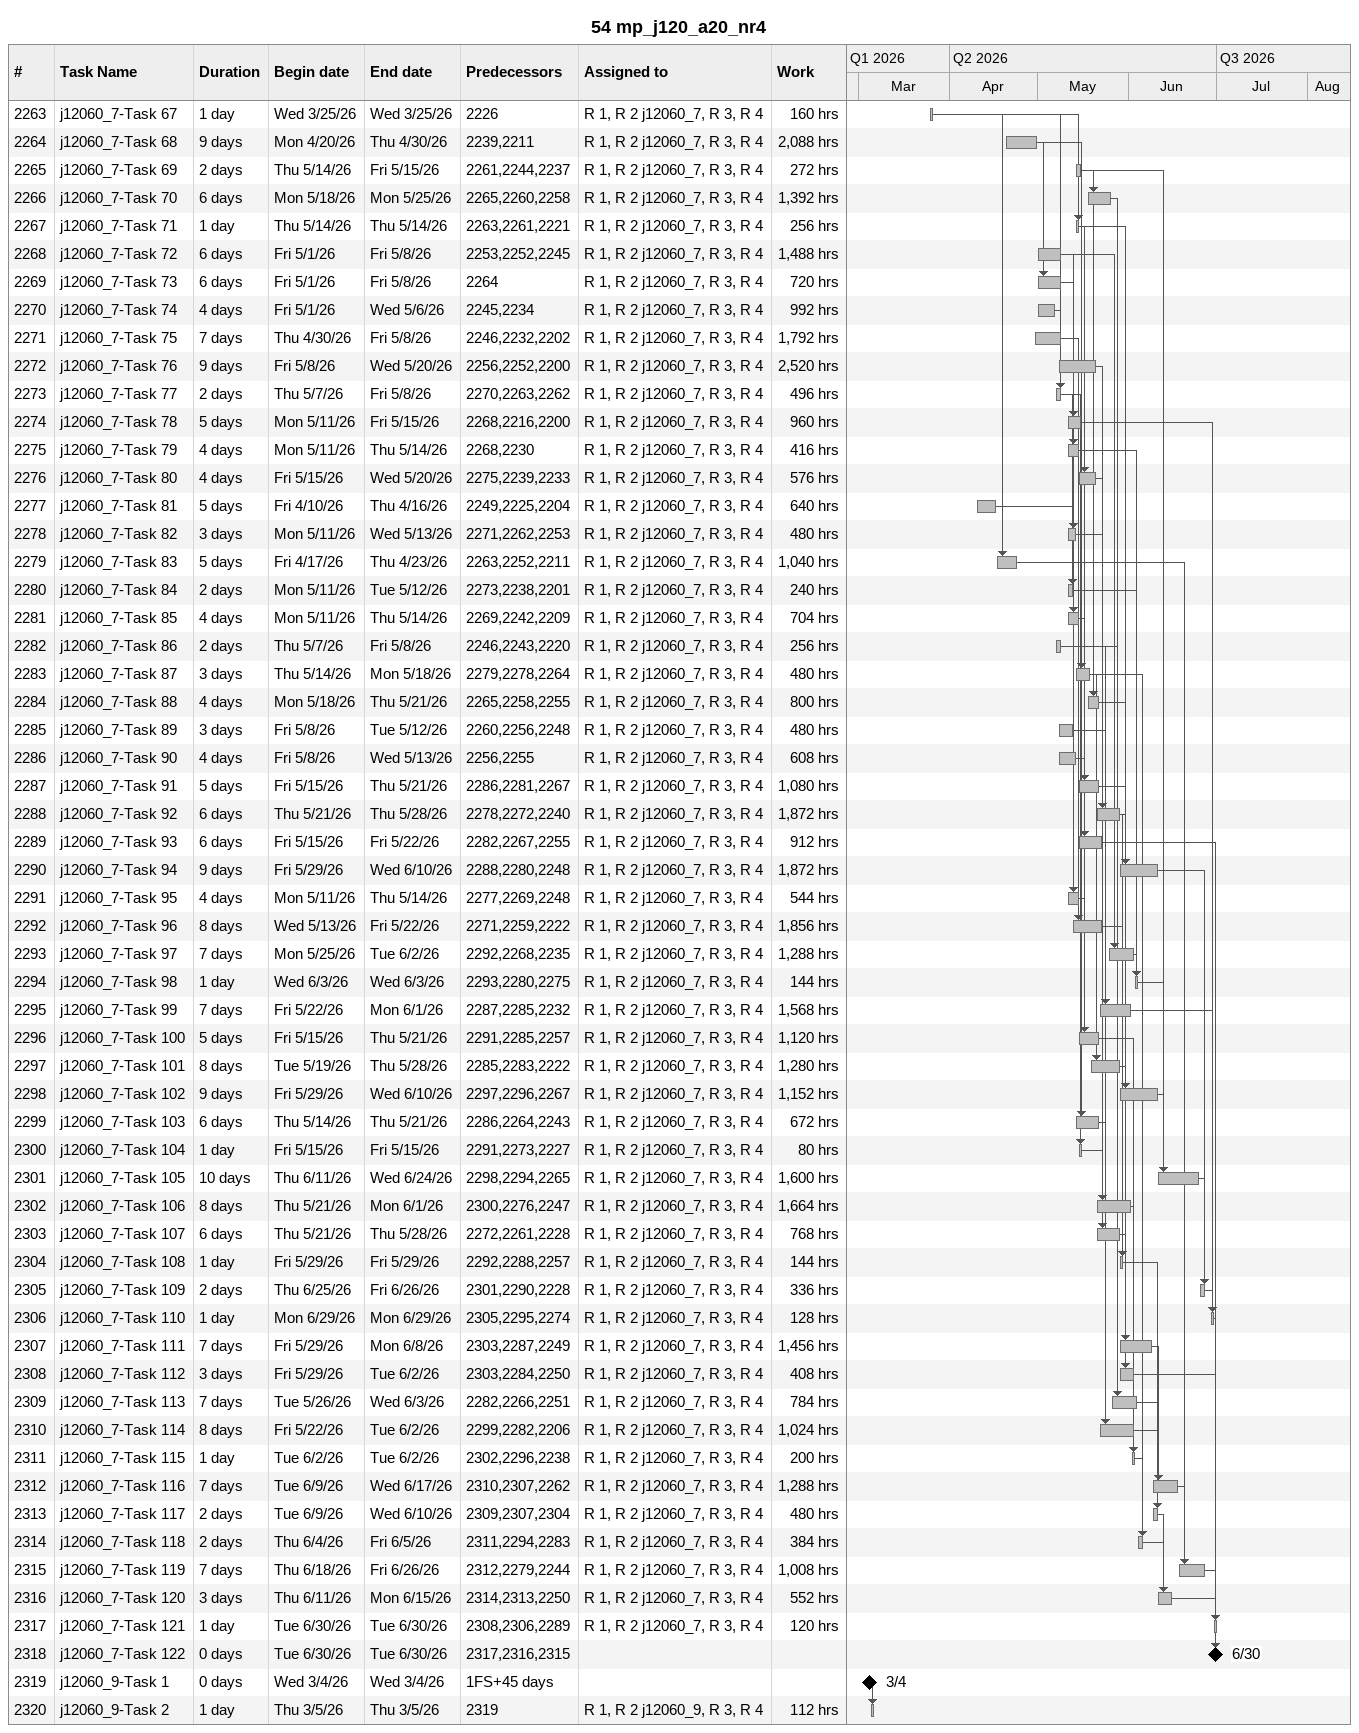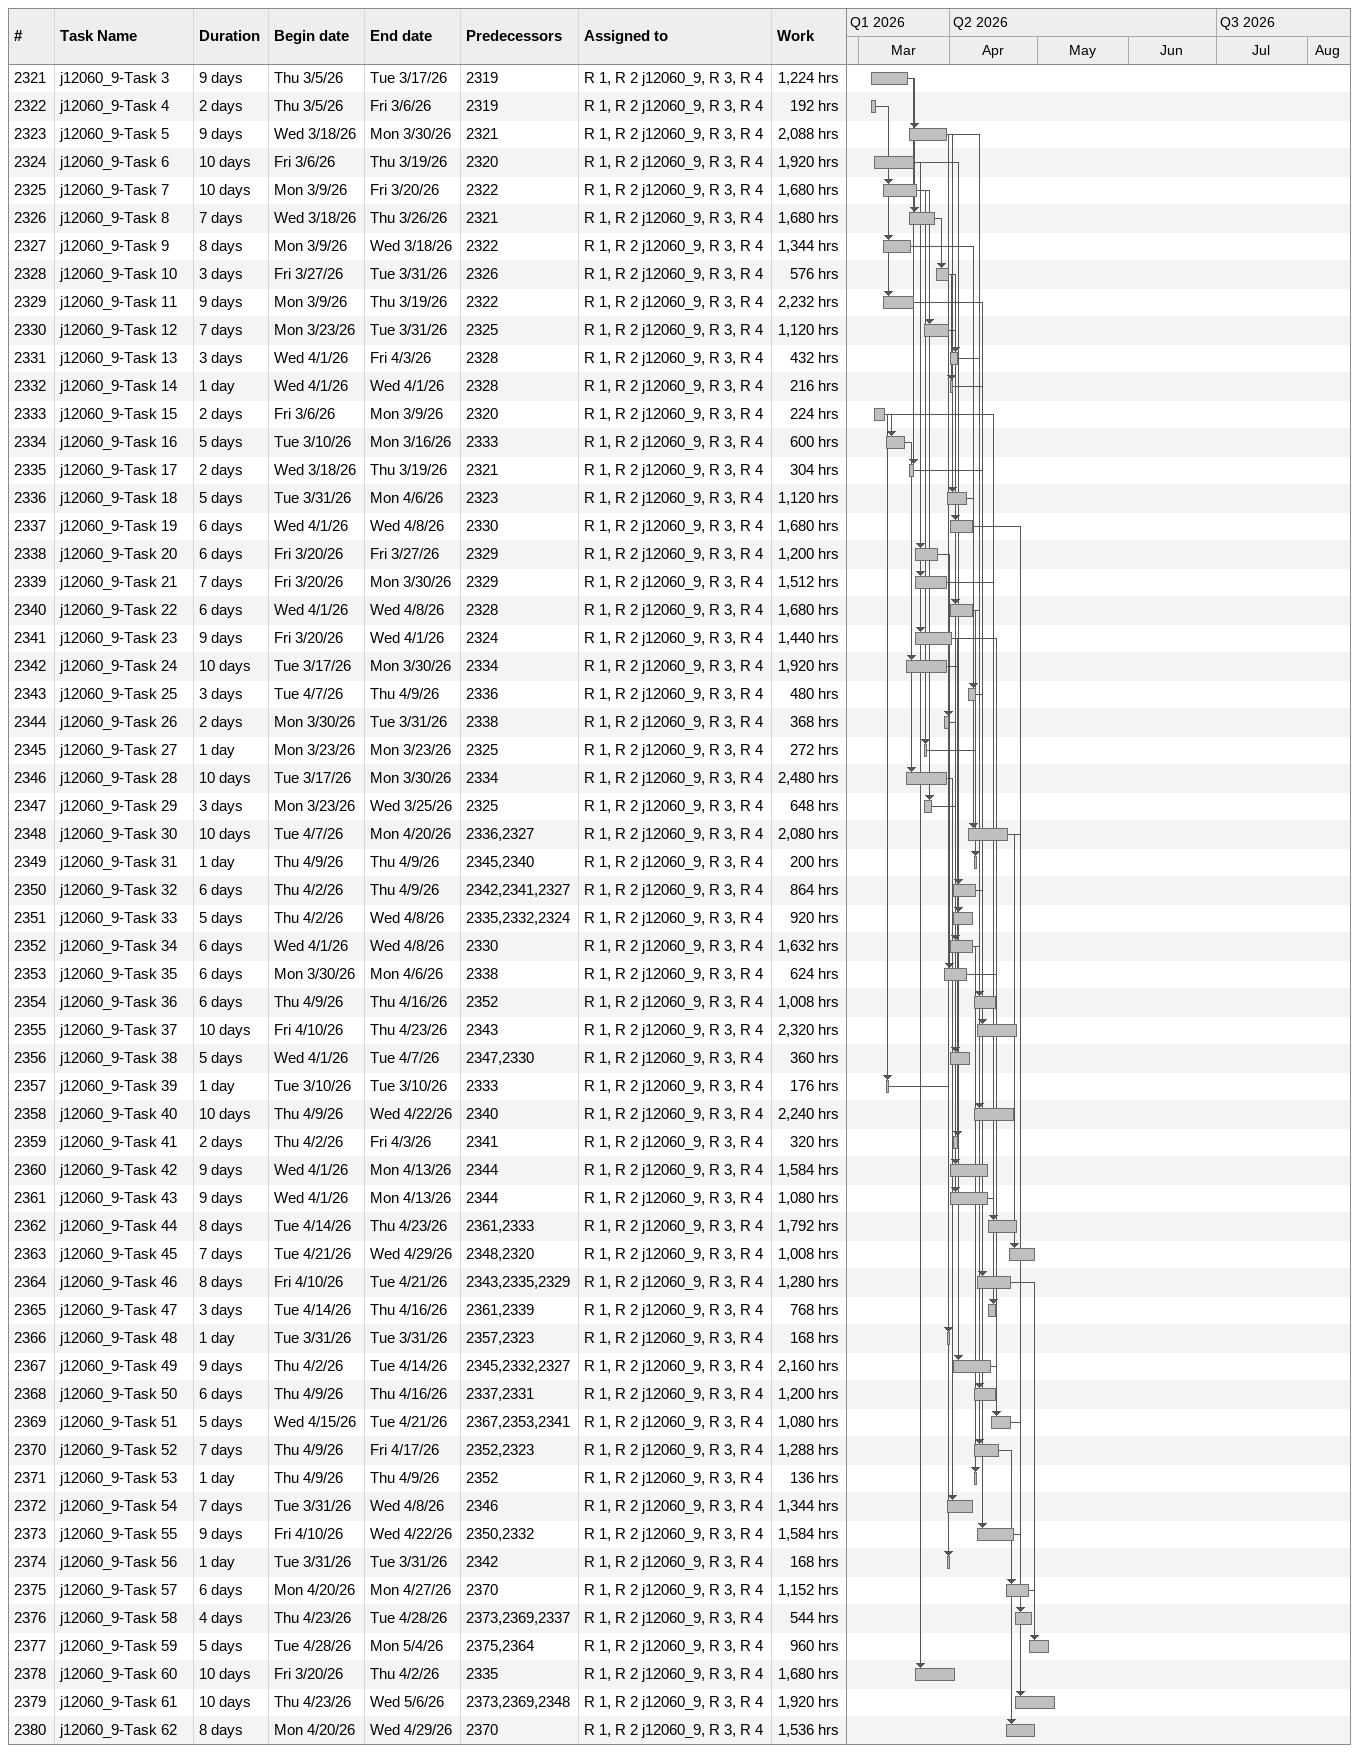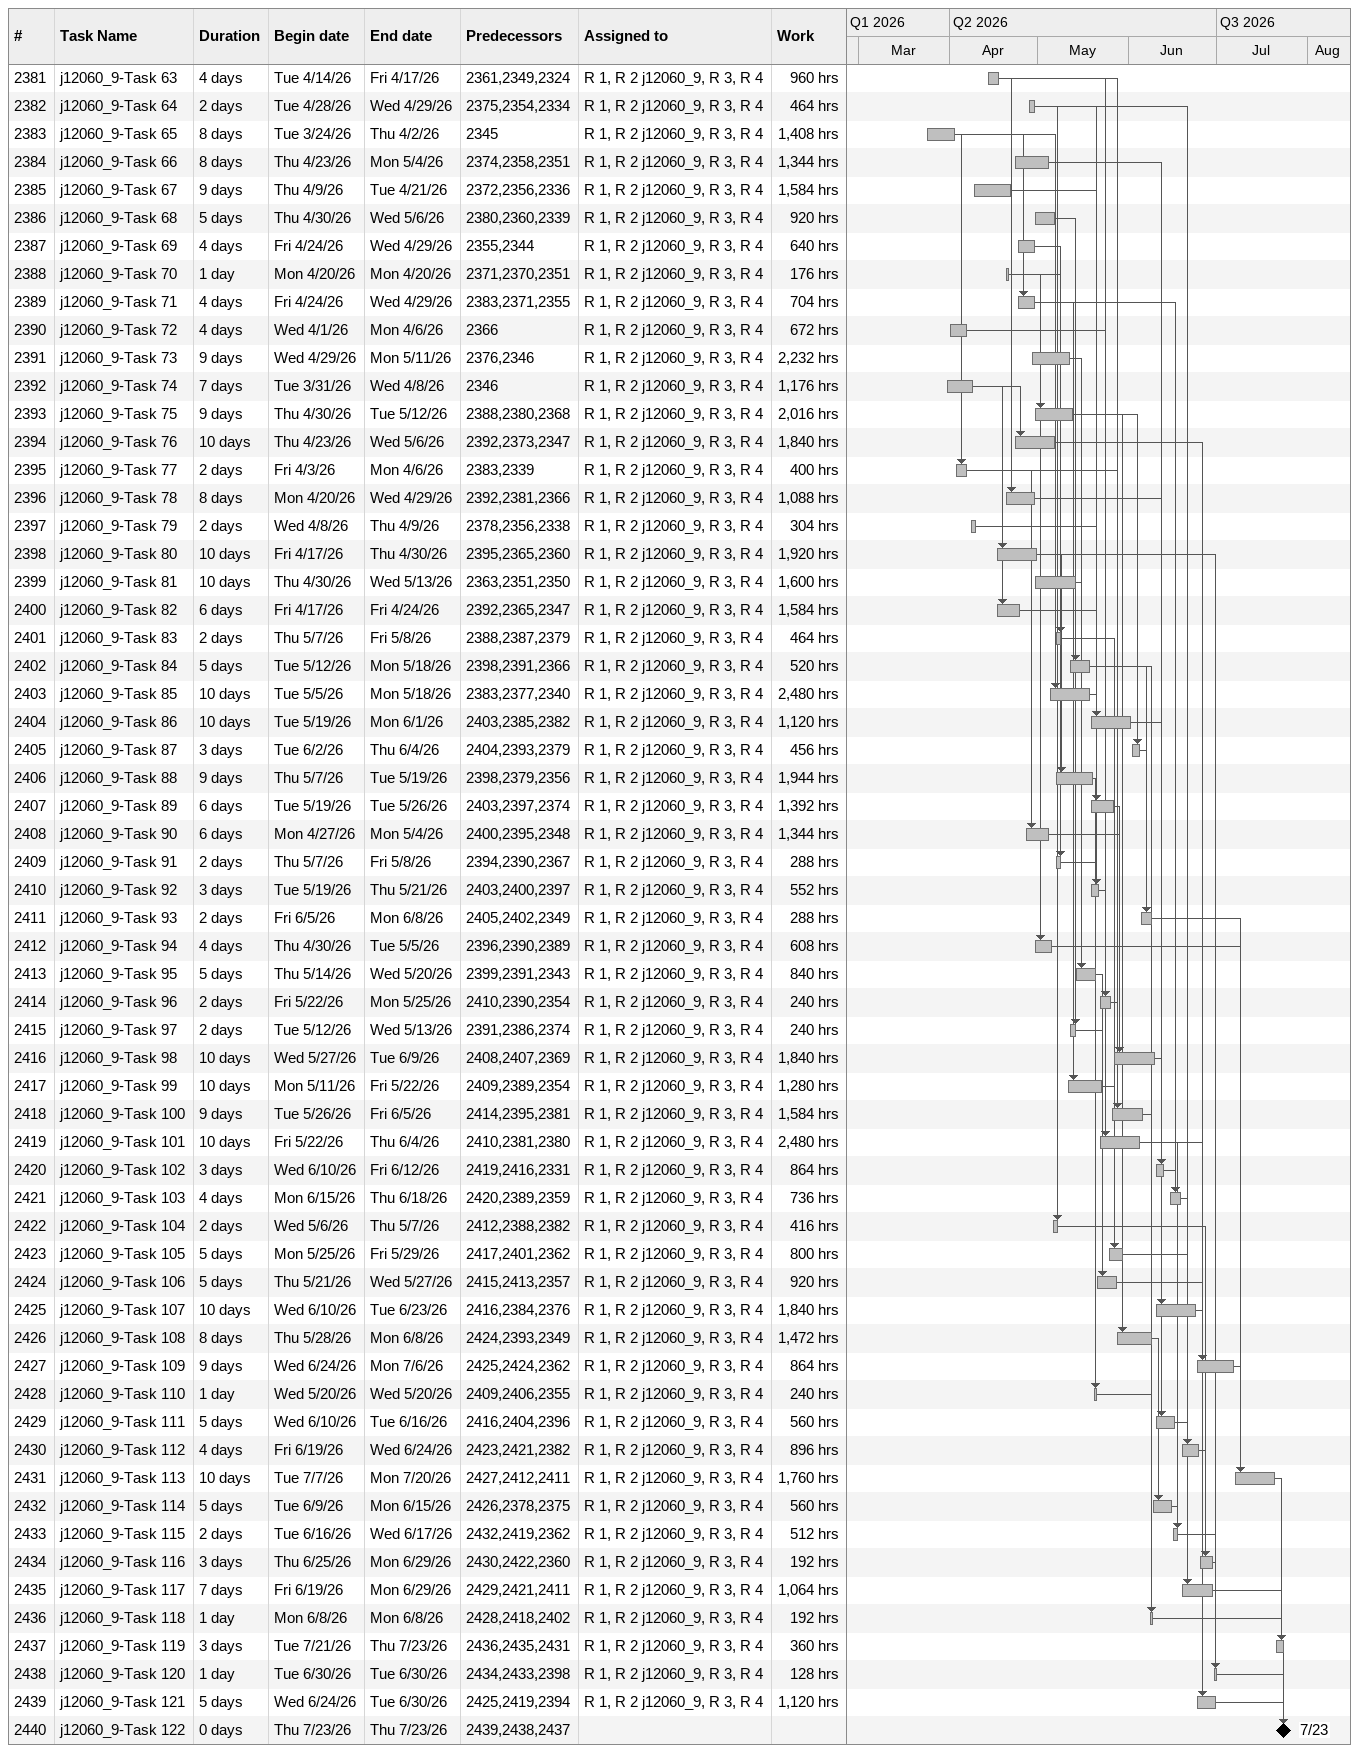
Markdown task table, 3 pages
54 mp_j120_a20_nr4

| ID | Task | Duration | Start | Finish | Predecessors | Resources | Work (h) |
|---|---|---|---|---|---|---|---|
| 2263 | j12060_7-Task 67 | 1d | 2026-03-25 | 2026-03-25 | 2226 | R 1, R 2 j12060_7, R 3, R 4 | 160 |
| 2264 | j12060_7-Task 68 | 9d | 2026-04-20 | 2026-04-30 | 2239, 2211 | R 1, R 2 j12060_7, R 3, R 4 | 2088 |
| 2265 | j12060_7-Task 69 | 2d | 2026-05-14 | 2026-05-15 | 2261, 2244, 2237 | R 1, R 2 j12060_7, R 3, R 4 | 272 |
| 2266 | j12060_7-Task 70 | 6d | 2026-05-18 | 2026-05-25 | 2265, 2260, 2258 | R 1, R 2 j12060_7, R 3, R 4 | 1392 |
| 2267 | j12060_7-Task 71 | 1d | 2026-05-14 | 2026-05-14 | 2263, 2261, 2221 | R 1, R 2 j12060_7, R 3, R 4 | 256 |
| 2268 | j12060_7-Task 72 | 6d | 2026-05-01 | 2026-05-08 | 2253, 2252, 2245 | R 1, R 2 j12060_7, R 3, R 4 | 1488 |
| 2269 | j12060_7-Task 73 | 6d | 2026-05-01 | 2026-05-08 | 2264 | R 1, R 2 j12060_7, R 3, R 4 | 720 |
| 2270 | j12060_7-Task 74 | 4d | 2026-05-01 | 2026-05-06 | 2245, 2234 | R 1, R 2 j12060_7, R 3, R 4 | 992 |
| 2271 | j12060_7-Task 75 | 7d | 2026-04-30 | 2026-05-08 | 2246, 2232, 2202 | R 1, R 2 j12060_7, R 3, R 4 | 1792 |
| 2272 | j12060_7-Task 76 | 9d | 2026-05-08 | 2026-05-20 | 2256, 2252, 2200 | R 1, R 2 j12060_7, R 3, R 4 | 2520 |
| 2273 | j12060_7-Task 77 | 2d | 2026-05-07 | 2026-05-08 | 2270, 2263, 2262 | R 1, R 2 j12060_7, R 3, R 4 | 496 |
| 2274 | j12060_7-Task 78 | 5d | 2026-05-11 | 2026-05-15 | 2268, 2216, 2200 | R 1, R 2 j12060_7, R 3, R 4 | 960 |
| 2275 | j12060_7-Task 79 | 4d | 2026-05-11 | 2026-05-14 | 2268, 2230 | R 1, R 2 j12060_7, R 3, R 4 | 416 |
| 2276 | j12060_7-Task 80 | 4d | 2026-05-15 | 2026-05-20 | 2275, 2239, 2233 | R 1, R 2 j12060_7, R 3, R 4 | 576 |
| 2277 | j12060_7-Task 81 | 5d | 2026-04-10 | 2026-04-16 | 2249, 2225, 2204 | R 1, R 2 j12060_7, R 3, R 4 | 640 |
| 2278 | j12060_7-Task 82 | 3d | 2026-05-11 | 2026-05-13 | 2271, 2262, 2253 | R 1, R 2 j12060_7, R 3, R 4 | 480 |
| 2279 | j12060_7-Task 83 | 5d | 2026-04-17 | 2026-04-23 | 2263, 2252, 2211 | R 1, R 2 j12060_7, R 3, R 4 | 1040 |
| 2280 | j12060_7-Task 84 | 2d | 2026-05-11 | 2026-05-12 | 2273, 2238, 2201 | R 1, R 2 j12060_7, R 3, R 4 | 240 |
| 2281 | j12060_7-Task 85 | 4d | 2026-05-11 | 2026-05-14 | 2269, 2242, 2209 | R 1, R 2 j12060_7, R 3, R 4 | 704 |
| 2282 | j12060_7-Task 86 | 2d | 2026-05-07 | 2026-05-08 | 2246, 2243, 2220 | R 1, R 2 j12060_7, R 3, R 4 | 256 |
| 2283 | j12060_7-Task 87 | 3d | 2026-05-14 | 2026-05-18 | 2279, 2278, 2264 | R 1, R 2 j12060_7, R 3, R 4 | 480 |
| 2284 | j12060_7-Task 88 | 4d | 2026-05-18 | 2026-05-21 | 2265, 2258, 2255 | R 1, R 2 j12060_7, R 3, R 4 | 800 |
| 2285 | j12060_7-Task 89 | 3d | 2026-05-08 | 2026-05-12 | 2260, 2256, 2248 | R 1, R 2 j12060_7, R 3, R 4 | 480 |
| 2286 | j12060_7-Task 90 | 4d | 2026-05-08 | 2026-05-13 | 2256, 2255 | R 1, R 2 j12060_7, R 3, R 4 | 608 |
| 2287 | j12060_7-Task 91 | 5d | 2026-05-15 | 2026-05-21 | 2286, 2281, 2267 | R 1, R 2 j12060_7, R 3, R 4 | 1080 |
| 2288 | j12060_7-Task 92 | 6d | 2026-05-21 | 2026-05-28 | 2278, 2272, 2240 | R 1, R 2 j12060_7, R 3, R 4 | 1872 |
| 2289 | j12060_7-Task 93 | 6d | 2026-05-15 | 2026-05-22 | 2282, 2267, 2255 | R 1, R 2 j12060_7, R 3, R 4 | 912 |
| 2290 | j12060_7-Task 94 | 9d | 2026-05-29 | 2026-06-10 | 2288, 2280, 2248 | R 1, R 2 j12060_7, R 3, R 4 | 1872 |
| 2291 | j12060_7-Task 95 | 4d | 2026-05-11 | 2026-05-14 | 2277, 2269, 2248 | R 1, R 2 j12060_7, R 3, R 4 | 544 |
| 2292 | j12060_7-Task 96 | 8d | 2026-05-13 | 2026-05-22 | 2271, 2259, 2222 | R 1, R 2 j12060_7, R 3, R 4 | 1856 |
| 2293 | j12060_7-Task 97 | 7d | 2026-05-25 | 2026-06-02 | 2292, 2268, 2235 | R 1, R 2 j12060_7, R 3, R 4 | 1288 |
| 2294 | j12060_7-Task 98 | 1d | 2026-06-03 | 2026-06-03 | 2293, 2280, 2275 | R 1, R 2 j12060_7, R 3, R 4 | 144 |
| 2295 | j12060_7-Task 99 | 7d | 2026-05-22 | 2026-06-01 | 2287, 2285, 2232 | R 1, R 2 j12060_7, R 3, R 4 | 1568 |
| 2296 | j12060_7-Task 100 | 5d | 2026-05-15 | 2026-05-21 | 2291, 2285, 2257 | R 1, R 2 j12060_7, R 3, R 4 | 1120 |
| 2297 | j12060_7-Task 101 | 8d | 2026-05-19 | 2026-05-28 | 2285, 2283, 2222 | R 1, R 2 j12060_7, R 3, R 4 | 1280 |
| 2298 | j12060_7-Task 102 | 9d | 2026-05-29 | 2026-06-10 | 2297, 2296, 2267 | R 1, R 2 j12060_7, R 3, R 4 | 1152 |
| 2299 | j12060_7-Task 103 | 6d | 2026-05-14 | 2026-05-21 | 2286, 2264, 2243 | R 1, R 2 j12060_7, R 3, R 4 | 672 |
| 2300 | j12060_7-Task 104 | 1d | 2026-05-15 | 2026-05-15 | 2291, 2273, 2227 | R 1, R 2 j12060_7, R 3, R 4 | 80 |
| 2301 | j12060_7-Task 105 | 10d | 2026-06-11 | 2026-06-24 | 2298, 2294, 2265 | R 1, R 2 j12060_7, R 3, R 4 | 1600 |
| 2302 | j12060_7-Task 106 | 8d | 2026-05-21 | 2026-06-01 | 2300, 2276, 2247 | R 1, R 2 j12060_7, R 3, R 4 | 1664 |
| 2303 | j12060_7-Task 107 | 6d | 2026-05-21 | 2026-05-28 | 2272, 2261, 2228 | R 1, R 2 j12060_7, R 3, R 4 | 768 |
| 2304 | j12060_7-Task 108 | 1d | 2026-05-29 | 2026-05-29 | 2292, 2288, 2257 | R 1, R 2 j12060_7, R 3, R 4 | 144 |
| 2305 | j12060_7-Task 109 | 2d | 2026-06-25 | 2026-06-26 | 2301, 2290, 2228 | R 1, R 2 j12060_7, R 3, R 4 | 336 |
| 2306 | j12060_7-Task 110 | 1d | 2026-06-29 | 2026-06-29 | 2305, 2295, 2274 | R 1, R 2 j12060_7, R 3, R 4 | 128 |
| 2307 | j12060_7-Task 111 | 7d | 2026-05-29 | 2026-06-08 | 2303, 2287, 2249 | R 1, R 2 j12060_7, R 3, R 4 | 1456 |
| 2308 | j12060_7-Task 112 | 3d | 2026-05-29 | 2026-06-02 | 2303, 2284, 2250 | R 1, R 2 j12060_7, R 3, R 4 | 408 |
| 2309 | j12060_7-Task 113 | 7d | 2026-05-26 | 2026-06-03 | 2282, 2266, 2251 | R 1, R 2 j12060_7, R 3, R 4 | 784 |
| 2310 | j12060_7-Task 114 | 8d | 2026-05-22 | 2026-06-02 | 2299, 2282, 2206 | R 1, R 2 j12060_7, R 3, R 4 | 1024 |
| 2311 | j12060_7-Task 115 | 1d | 2026-06-02 | 2026-06-02 | 2302, 2296, 2238 | R 1, R 2 j12060_7, R 3, R 4 | 200 |
| 2312 | j12060_7-Task 116 | 7d | 2026-06-09 | 2026-06-17 | 2310, 2307, 2262 | R 1, R 2 j12060_7, R 3, R 4 | 1288 |
| 2313 | j12060_7-Task 117 | 2d | 2026-06-09 | 2026-06-10 | 2309, 2307, 2304 | R 1, R 2 j12060_7, R 3, R 4 | 480 |
| 2314 | j12060_7-Task 118 | 2d | 2026-06-04 | 2026-06-05 | 2311, 2294, 2283 | R 1, R 2 j12060_7, R 3, R 4 | 384 |
| 2315 | j12060_7-Task 119 | 7d | 2026-06-18 | 2026-06-26 | 2312, 2279, 2244 | R 1, R 2 j12060_7, R 3, R 4 | 1008 |
| 2316 | j12060_7-Task 120 | 3d | 2026-06-11 | 2026-06-15 | 2314, 2313, 2250 | R 1, R 2 j12060_7, R 3, R 4 | 552 |
| 2317 | j12060_7-Task 121 | 1d | 2026-06-30 | 2026-06-30 | 2308, 2306, 2289 | R 1, R 2 j12060_7, R 3, R 4 | 120 |
| 2318 | j12060_7-Task 122 | 0d | 2026-06-30 | 2026-06-30 | 2317, 2316, 2315 |  |  |
| 2319 | j12060_9-Task 1 | 0d | 2026-03-04 | 2026-03-04 | 1FS+45d |  |  |
| 2320 | j12060_9-Task 2 | 1d | 2026-03-05 | 2026-03-05 | 2319 | R 1, R 2 j12060_9, R 3, R 4 | 112 |
| 2321 | j12060_9-Task 3 | 9d | 2026-03-05 | 2026-03-17 | 2319 | R 1, R 2 j12060_9, R 3, R 4 | 1224 |
| 2322 | j12060_9-Task 4 | 2d | 2026-03-05 | 2026-03-06 | 2319 | R 1, R 2 j12060_9, R 3, R 4 | 192 |
| 2323 | j12060_9-Task 5 | 9d | 2026-03-18 | 2026-03-30 | 2321 | R 1, R 2 j12060_9, R 3, R 4 | 2088 |
| 2324 | j12060_9-Task 6 | 10d | 2026-03-06 | 2026-03-19 | 2320 | R 1, R 2 j12060_9, R 3, R 4 | 1920 |
| 2325 | j12060_9-Task 7 | 10d | 2026-03-09 | 2026-03-20 | 2322 | R 1, R 2 j12060_9, R 3, R 4 | 1680 |
| 2326 | j12060_9-Task 8 | 7d | 2026-03-18 | 2026-03-26 | 2321 | R 1, R 2 j12060_9, R 3, R 4 | 1680 |
| 2327 | j12060_9-Task 9 | 8d | 2026-03-09 | 2026-03-18 | 2322 | R 1, R 2 j12060_9, R 3, R 4 | 1344 |
| 2328 | j12060_9-Task 10 | 3d | 2026-03-27 | 2026-03-31 | 2326 | R 1, R 2 j12060_9, R 3, R 4 | 576 |
| 2329 | j12060_9-Task 11 | 9d | 2026-03-09 | 2026-03-19 | 2322 | R 1, R 2 j12060_9, R 3, R 4 | 2232 |
| 2330 | j12060_9-Task 12 | 7d | 2026-03-23 | 2026-03-31 | 2325 | R 1, R 2 j12060_9, R 3, R 4 | 1120 |
| 2331 | j12060_9-Task 13 | 3d | 2026-04-01 | 2026-04-03 | 2328 | R 1, R 2 j12060_9, R 3, R 4 | 432 |
| 2332 | j12060_9-Task 14 | 1d | 2026-04-01 | 2026-04-01 | 2328 | R 1, R 2 j12060_9, R 3, R 4 | 216 |
| 2333 | j12060_9-Task 15 | 2d | 2026-03-06 | 2026-03-09 | 2320 | R 1, R 2 j12060_9, R 3, R 4 | 224 |
| 2334 | j12060_9-Task 16 | 5d | 2026-03-10 | 2026-03-16 | 2333 | R 1, R 2 j12060_9, R 3, R 4 | 600 |
| 2335 | j12060_9-Task 17 | 2d | 2026-03-18 | 2026-03-19 | 2321 | R 1, R 2 j12060_9, R 3, R 4 | 304 |
| 2336 | j12060_9-Task 18 | 5d | 2026-03-31 | 2026-04-06 | 2323 | R 1, R 2 j12060_9, R 3, R 4 | 1120 |
| 2337 | j12060_9-Task 19 | 6d | 2026-04-01 | 2026-04-08 | 2330 | R 1, R 2 j12060_9, R 3, R 4 | 1680 |
| 2338 | j12060_9-Task 20 | 6d | 2026-03-20 | 2026-03-27 | 2329 | R 1, R 2 j12060_9, R 3, R 4 | 1200 |
| 2339 | j12060_9-Task 21 | 7d | 2026-03-20 | 2026-03-30 | 2329 | R 1, R 2 j12060_9, R 3, R 4 | 1512 |
| 2340 | j12060_9-Task 22 | 6d | 2026-04-01 | 2026-04-08 | 2328 | R 1, R 2 j12060_9, R 3, R 4 | 1680 |
| 2341 | j12060_9-Task 23 | 9d | 2026-03-20 | 2026-04-01 | 2324 | R 1, R 2 j12060_9, R 3, R 4 | 1440 |
| 2342 | j12060_9-Task 24 | 10d | 2026-03-17 | 2026-03-30 | 2334 | R 1, R 2 j12060_9, R 3, R 4 | 1920 |
| 2343 | j12060_9-Task 25 | 3d | 2026-04-07 | 2026-04-09 | 2336 | R 1, R 2 j12060_9, R 3, R 4 | 480 |
| 2344 | j12060_9-Task 26 | 2d | 2026-03-30 | 2026-03-31 | 2338 | R 1, R 2 j12060_9, R 3, R 4 | 368 |
| 2345 | j12060_9-Task 27 | 1d | 2026-03-23 | 2026-03-23 | 2325 | R 1, R 2 j12060_9, R 3, R 4 | 272 |
| 2346 | j12060_9-Task 28 | 10d | 2026-03-17 | 2026-03-30 | 2334 | R 1, R 2 j12060_9, R 3, R 4 | 2480 |
| 2347 | j12060_9-Task 29 | 3d | 2026-03-23 | 2026-03-25 | 2325 | R 1, R 2 j12060_9, R 3, R 4 | 648 |
| 2348 | j12060_9-Task 30 | 10d | 2026-04-07 | 2026-04-20 | 2336, 2327 | R 1, R 2 j12060_9, R 3, R 4 | 2080 |
| 2349 | j12060_9-Task 31 | 1d | 2026-04-09 | 2026-04-09 | 2345, 2340 | R 1, R 2 j12060_9, R 3, R 4 | 200 |
| 2350 | j12060_9-Task 32 | 6d | 2026-04-02 | 2026-04-09 | 2342, 2341, 2327 | R 1, R 2 j12060_9, R 3, R 4 | 864 |
| 2351 | j12060_9-Task 33 | 5d | 2026-04-02 | 2026-04-08 | 2335, 2332, 2324 | R 1, R 2 j12060_9, R 3, R 4 | 920 |
| 2352 | j12060_9-Task 34 | 6d | 2026-04-01 | 2026-04-08 | 2330 | R 1, R 2 j12060_9, R 3, R 4 | 1632 |
| 2353 | j12060_9-Task 35 | 6d | 2026-03-30 | 2026-04-06 | 2338 | R 1, R 2 j12060_9, R 3, R 4 | 624 |
| 2354 | j12060_9-Task 36 | 6d | 2026-04-09 | 2026-04-16 | 2352 | R 1, R 2 j12060_9, R 3, R 4 | 1008 |
| 2355 | j12060_9-Task 37 | 10d | 2026-04-10 | 2026-04-23 | 2343 | R 1, R 2 j12060_9, R 3, R 4 | 2320 |
| 2356 | j12060_9-Task 38 | 5d | 2026-04-01 | 2026-04-07 | 2347, 2330 | R 1, R 2 j12060_9, R 3, R 4 | 360 |
| 2357 | j12060_9-Task 39 | 1d | 2026-03-10 | 2026-03-10 | 2333 | R 1, R 2 j12060_9, R 3, R 4 | 176 |
| 2358 | j12060_9-Task 40 | 10d | 2026-04-09 | 2026-04-22 | 2340 | R 1, R 2 j12060_9, R 3, R 4 | 2240 |
| 2359 | j12060_9-Task 41 | 2d | 2026-04-02 | 2026-04-03 | 2341 | R 1, R 2 j12060_9, R 3, R 4 | 320 |
| 2360 | j12060_9-Task 42 | 9d | 2026-04-01 | 2026-04-13 | 2344 | R 1, R 2 j12060_9, R 3, R 4 | 1584 |
| 2361 | j12060_9-Task 43 | 9d | 2026-04-01 | 2026-04-13 | 2344 | R 1, R 2 j12060_9, R 3, R 4 | 1080 |
| 2362 | j12060_9-Task 44 | 8d | 2026-04-14 | 2026-04-23 | 2361, 2333 | R 1, R 2 j12060_9, R 3, R 4 | 1792 |
| 2363 | j12060_9-Task 45 | 7d | 2026-04-21 | 2026-04-29 | 2348, 2320 | R 1, R 2 j12060_9, R 3, R 4 | 1008 |
| 2364 | j12060_9-Task 46 | 8d | 2026-04-10 | 2026-04-21 | 2343, 2335, 2329 | R 1, R 2 j12060_9, R 3, R 4 | 1280 |
| 2365 | j12060_9-Task 47 | 3d | 2026-04-14 | 2026-04-16 | 2361, 2339 | R 1, R 2 j12060_9, R 3, R 4 | 768 |
| 2366 | j12060_9-Task 48 | 1d | 2026-03-31 | 2026-03-31 | 2357, 2323 | R 1, R 2 j12060_9, R 3, R 4 | 168 |
| 2367 | j12060_9-Task 49 | 9d | 2026-04-02 | 2026-04-14 | 2345, 2332, 2327 | R 1, R 2 j12060_9, R 3, R 4 | 2160 |
| 2368 | j12060_9-Task 50 | 6d | 2026-04-09 | 2026-04-16 | 2337, 2331 | R 1, R 2 j12060_9, R 3, R 4 | 1200 |
| 2369 | j12060_9-Task 51 | 5d | 2026-04-15 | 2026-04-21 | 2367, 2353, 2341 | R 1, R 2 j12060_9, R 3, R 4 | 1080 |
| 2370 | j12060_9-Task 52 | 7d | 2026-04-09 | 2026-04-17 | 2352, 2323 | R 1, R 2 j12060_9, R 3, R 4 | 1288 |
| 2371 | j12060_9-Task 53 | 1d | 2026-04-09 | 2026-04-09 | 2352 | R 1, R 2 j12060_9, R 3, R 4 | 136 |
| 2372 | j12060_9-Task 54 | 7d | 2026-03-31 | 2026-04-08 | 2346 | R 1, R 2 j12060_9, R 3, R 4 | 1344 |
| 2373 | j12060_9-Task 55 | 9d | 2026-04-10 | 2026-04-22 | 2350, 2332 | R 1, R 2 j12060_9, R 3, R 4 | 1584 |
| 2374 | j12060_9-Task 56 | 1d | 2026-03-31 | 2026-03-31 | 2342 | R 1, R 2 j12060_9, R 3, R 4 | 168 |
| 2375 | j12060_9-Task 57 | 6d | 2026-04-20 | 2026-04-27 | 2370 | R 1, R 2 j12060_9, R 3, R 4 | 1152 |
| 2376 | j12060_9-Task 58 | 4d | 2026-04-23 | 2026-04-28 | 2373, 2369, 2337 | R 1, R 2 j12060_9, R 3, R 4 | 544 |
| 2377 | j12060_9-Task 59 | 5d | 2026-04-28 | 2026-05-04 | 2375, 2364 | R 1, R 2 j12060_9, R 3, R 4 | 960 |
| 2378 | j12060_9-Task 60 | 10d | 2026-03-20 | 2026-04-02 | 2335 | R 1, R 2 j12060_9, R 3, R 4 | 1680 |
| 2379 | j12060_9-Task 61 | 10d | 2026-04-23 | 2026-05-06 | 2373, 2369, 2348 | R 1, R 2 j12060_9, R 3, R 4 | 1920 |
| 2380 | j12060_9-Task 62 | 8d | 2026-04-20 | 2026-04-29 | 2370 | R 1, R 2 j12060_9, R 3, R 4 | 1536 |
| 2381 | j12060_9-Task 63 | 4d | 2026-04-14 | 2026-04-17 | 2361, 2349, 2324 | R 1, R 2 j12060_9, R 3, R 4 | 960 |
| 2382 | j12060_9-Task 64 | 2d | 2026-04-28 | 2026-04-29 | 2375, 2354, 2334 | R 1, R 2 j12060_9, R 3, R 4 | 464 |
| 2383 | j12060_9-Task 65 | 8d | 2026-03-24 | 2026-04-02 | 2345 | R 1, R 2 j12060_9, R 3, R 4 | 1408 |
| 2384 | j12060_9-Task 66 | 8d | 2026-04-23 | 2026-05-04 | 2374, 2358, 2351 | R 1, R 2 j12060_9, R 3, R 4 | 1344 |
| 2385 | j12060_9-Task 67 | 9d | 2026-04-09 | 2026-04-21 | 2372, 2356, 2336 | R 1, R 2 j12060_9, R 3, R 4 | 1584 |
| 2386 | j12060_9-Task 68 | 5d | 2026-04-30 | 2026-05-06 | 2380, 2360, 2339 | R 1, R 2 j12060_9, R 3, R 4 | 920 |
| 2387 | j12060_9-Task 69 | 4d | 2026-04-24 | 2026-04-29 | 2355, 2344 | R 1, R 2 j12060_9, R 3, R 4 | 640 |
| 2388 | j12060_9-Task 70 | 1d | 2026-04-20 | 2026-04-20 | 2371, 2370, 2351 | R 1, R 2 j12060_9, R 3, R 4 | 176 |
| 2389 | j12060_9-Task 71 | 4d | 2026-04-24 | 2026-04-29 | 2383, 2371, 2355 | R 1, R 2 j12060_9, R 3, R 4 | 704 |
| 2390 | j12060_9-Task 72 | 4d | 2026-04-01 | 2026-04-06 | 2366 | R 1, R 2 j12060_9, R 3, R 4 | 672 |
| 2391 | j12060_9-Task 73 | 9d | 2026-04-29 | 2026-05-11 | 2376, 2346 | R 1, R 2 j12060_9, R 3, R 4 | 2232 |
| 2392 | j12060_9-Task 74 | 7d | 2026-03-31 | 2026-04-08 | 2346 | R 1, R 2 j12060_9, R 3, R 4 | 1176 |
| 2393 | j12060_9-Task 75 | 9d | 2026-04-30 | 2026-05-12 | 2388, 2380, 2368 | R 1, R 2 j12060_9, R 3, R 4 | 2016 |
| 2394 | j12060_9-Task 76 | 10d | 2026-04-23 | 2026-05-06 | 2392, 2373, 2347 | R 1, R 2 j12060_9, R 3, R 4 | 1840 |
| 2395 | j12060_9-Task 77 | 2d | 2026-04-03 | 2026-04-06 | 2383, 2339 | R 1, R 2 j12060_9, R 3, R 4 | 400 |
| 2396 | j12060_9-Task 78 | 8d | 2026-04-20 | 2026-04-29 | 2392, 2381, 2366 | R 1, R 2 j12060_9, R 3, R 4 | 1088 |
| 2397 | j12060_9-Task 79 | 2d | 2026-04-08 | 2026-04-09 | 2378, 2356, 2338 | R 1, R 2 j12060_9, R 3, R 4 | 304 |
| 2398 | j12060_9-Task 80 | 10d | 2026-04-17 | 2026-04-30 | 2395, 2365, 2360 | R 1, R 2 j12060_9, R 3, R 4 | 1920 |
| 2399 | j12060_9-Task 81 | 10d | 2026-04-30 | 2026-05-13 | 2363, 2351, 2350 | R 1, R 2 j12060_9, R 3, R 4 | 1600 |
| 2400 | j12060_9-Task 82 | 6d | 2026-04-17 | 2026-04-24 | 2392, 2365, 2347 | R 1, R 2 j12060_9, R 3, R 4 | 1584 |
| 2401 | j12060_9-Task 83 | 2d | 2026-05-07 | 2026-05-08 | 2388, 2387, 2379 | R 1, R 2 j12060_9, R 3, R 4 | 464 |
| 2402 | j12060_9-Task 84 | 5d | 2026-05-12 | 2026-05-18 | 2398, 2391, 2366 | R 1, R 2 j12060_9, R 3, R 4 | 520 |
| 2403 | j12060_9-Task 85 | 10d | 2026-05-05 | 2026-05-18 | 2383, 2377, 2340 | R 1, R 2 j12060_9, R 3, R 4 | 2480 |
| 2404 | j12060_9-Task 86 | 10d | 2026-05-19 | 2026-06-01 | 2403, 2385, 2382 | R 1, R 2 j12060_9, R 3, R 4 | 1120 |
| 2405 | j12060_9-Task 87 | 3d | 2026-06-02 | 2026-06-04 | 2404, 2393, 2379 | R 1, R 2 j12060_9, R 3, R 4 | 456 |
| 2406 | j12060_9-Task 88 | 9d | 2026-05-07 | 2026-05-19 | 2398, 2379, 2356 | R 1, R 2 j12060_9, R 3, R 4 | 1944 |
| 2407 | j12060_9-Task 89 | 6d | 2026-05-19 | 2026-05-26 | 2403, 2397, 2374 | R 1, R 2 j12060_9, R 3, R 4 | 1392 |
| 2408 | j12060_9-Task 90 | 6d | 2026-04-27 | 2026-05-04 | 2400, 2395, 2348 | R 1, R 2 j12060_9, R 3, R 4 | 1344 |
| 2409 | j12060_9-Task 91 | 2d | 2026-05-07 | 2026-05-08 | 2394, 2390, 2367 | R 1, R 2 j12060_9, R 3, R 4 | 288 |
| 2410 | j12060_9-Task 92 | 3d | 2026-05-19 | 2026-05-21 | 2403, 2400, 2397 | R 1, R 2 j12060_9, R 3, R 4 | 552 |
| 2411 | j12060_9-Task 93 | 2d | 2026-06-05 | 2026-06-08 | 2405, 2402, 2349 | R 1, R 2 j12060_9, R 3, R 4 | 288 |
| 2412 | j12060_9-Task 94 | 4d | 2026-04-30 | 2026-05-05 | 2396, 2390, 2389 | R 1, R 2 j12060_9, R 3, R 4 | 608 |
| 2413 | j12060_9-Task 95 | 5d | 2026-05-14 | 2026-05-20 | 2399, 2391, 2343 | R 1, R 2 j12060_9, R 3, R 4 | 840 |
| 2414 | j12060_9-Task 96 | 2d | 2026-05-22 | 2026-05-25 | 2410, 2390, 2354 | R 1, R 2 j12060_9, R 3, R 4 | 240 |
| 2415 | j12060_9-Task 97 | 2d | 2026-05-12 | 2026-05-13 | 2391, 2386, 2374 | R 1, R 2 j12060_9, R 3, R 4 | 240 |
| 2416 | j12060_9-Task 98 | 10d | 2026-05-27 | 2026-06-09 | 2408, 2407, 2369 | R 1, R 2 j12060_9, R 3, R 4 | 1840 |
| 2417 | j12060_9-Task 99 | 10d | 2026-05-11 | 2026-05-22 | 2409, 2389, 2354 | R 1, R 2 j12060_9, R 3, R 4 | 1280 |
| 2418 | j12060_9-Task 100 | 9d | 2026-05-26 | 2026-06-05 | 2414, 2395, 2381 | R 1, R 2 j12060_9, R 3, R 4 | 1584 |
| 2419 | j12060_9-Task 101 | 10d | 2026-05-22 | 2026-06-04 | 2410, 2381, 2380 | R 1, R 2 j12060_9, R 3, R 4 | 2480 |
| 2420 | j12060_9-Task 102 | 3d | 2026-06-10 | 2026-06-12 | 2419, 2416, 2331 | R 1, R 2 j12060_9, R 3, R 4 | 864 |
| 2421 | j12060_9-Task 103 | 4d | 2026-06-15 | 2026-06-18 | 2420, 2389, 2359 | R 1, R 2 j12060_9, R 3, R 4 | 736 |
| 2422 | j12060_9-Task 104 | 2d | 2026-05-06 | 2026-05-07 | 2412, 2388, 2382 | R 1, R 2 j12060_9, R 3, R 4 | 416 |
| 2423 | j12060_9-Task 105 | 5d | 2026-05-25 | 2026-05-29 | 2417, 2401, 2362 | R 1, R 2 j12060_9, R 3, R 4 | 800 |
| 2424 | j12060_9-Task 106 | 5d | 2026-05-21 | 2026-05-27 | 2415, 2413, 2357 | R 1, R 2 j12060_9, R 3, R 4 | 920 |
| 2425 | j12060_9-Task 107 | 10d | 2026-06-10 | 2026-06-23 | 2416, 2384, 2376 | R 1, R 2 j12060_9, R 3, R 4 | 1840 |
| 2426 | j12060_9-Task 108 | 8d | 2026-05-28 | 2026-06-08 | 2424, 2393, 2349 | R 1, R 2 j12060_9, R 3, R 4 | 1472 |
| 2427 | j12060_9-Task 109 | 9d | 2026-06-24 | 2026-07-06 | 2425, 2424, 2362 | R 1, R 2 j12060_9, R 3, R 4 | 864 |
| 2428 | j12060_9-Task 110 | 1d | 2026-05-20 | 2026-05-20 | 2409, 2406, 2355 | R 1, R 2 j12060_9, R 3, R 4 | 240 |
| 2429 | j12060_9-Task 111 | 5d | 2026-06-10 | 2026-06-16 | 2416, 2404, 2396 | R 1, R 2 j12060_9, R 3, R 4 | 560 |
| 2430 | j12060_9-Task 112 | 4d | 2026-06-19 | 2026-06-24 | 2423, 2421, 2382 | R 1, R 2 j12060_9, R 3, R 4 | 896 |
| 2431 | j12060_9-Task 113 | 10d | 2026-07-07 | 2026-07-20 | 2427, 2412, 2411 | R 1, R 2 j12060_9, R 3, R 4 | 1760 |
| 2432 | j12060_9-Task 114 | 5d | 2026-06-09 | 2026-06-15 | 2426, 2378, 2375 | R 1, R 2 j12060_9, R 3, R 4 | 560 |
| 2433 | j12060_9-Task 115 | 2d | 2026-06-16 | 2026-06-17 | 2432, 2419, 2362 | R 1, R 2 j12060_9, R 3, R 4 | 512 |
| 2434 | j12060_9-Task 116 | 3d | 2026-06-25 | 2026-06-29 | 2430, 2422, 2360 | R 1, R 2 j12060_9, R 3, R 4 | 192 |
| 2435 | j12060_9-Task 117 | 7d | 2026-06-19 | 2026-06-29 | 2429, 2421, 2411 | R 1, R 2 j12060_9, R 3, R 4 | 1064 |
| 2436 | j12060_9-Task 118 | 1d | 2026-06-08 | 2026-06-08 | 2428, 2418, 2402 | R 1, R 2 j12060_9, R 3, R 4 | 192 |
| 2437 | j12060_9-Task 119 | 3d | 2026-07-21 | 2026-07-23 | 2436, 2435, 2431 | R 1, R 2 j12060_9, R 3, R 4 | 360 |
| 2438 | j12060_9-Task 120 | 1d | 2026-06-30 | 2026-06-30 | 2434, 2433, 2398 | R 1, R 2 j12060_9, R 3, R 4 | 128 |
| 2439 | j12060_9-Task 121 | 5d | 2026-06-24 | 2026-06-30 | 2425, 2419, 2394 | R 1, R 2 j12060_9, R 3, R 4 | 1120 |
| 2440 | j12060_9-Task 122 | 0d | 2026-07-23 | 2026-07-23 | 2439, 2438, 2437 |  |  |
